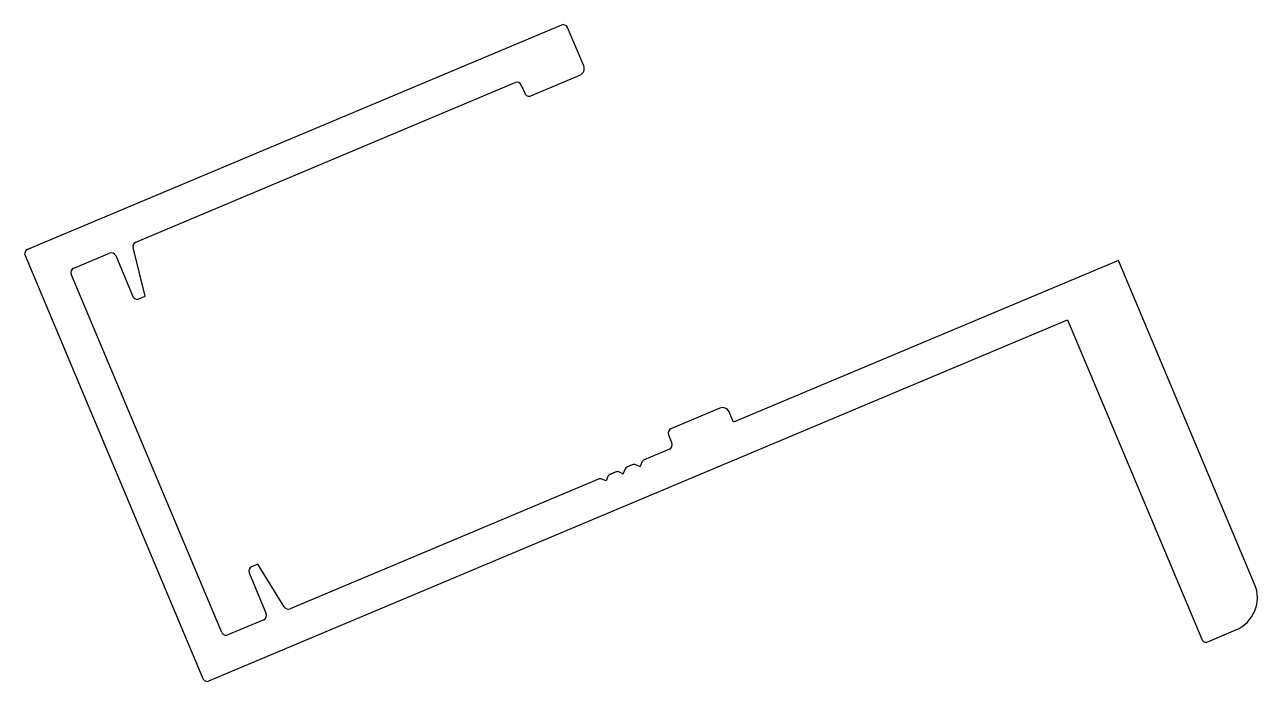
# Model space of a CAD drawing. Extents: x -37.9 to 29, y 0.4 to 36.
import ezdxf

# ---------------------------------------------------------------- set-up
doc = ezdxf.new("R2010")
doc.units = 0
doc.layers.add('1', color=7, linetype='CONTINUOUS')

msp = doc.modelspace()

# ---------------------------------------------------------------- linework, layer by layer
at = {"layer": '1', "color": 7, "linetype": 'CONTINUOUS'}
for p, q in [((-8.801, 35.971), (-37.777, 23.788)), ((-7.592, 33.749), (-8.468, 35.835)), ((-31.899, 24.193), (-11.309, 32.85)), ((-10.456, 32.132), (-7.795, 33.25)), ((-10.977, 32.714), (-10.789, 32.267)), ((-37.912, 23.456), (-28.265, 0.509)), ((-35.272, 22.775), (-33.325, 23.594)), ((-32.992, 23.458), (-32.062, 21.245)), ((-31.392, 21.251), (-32.047, 23.898)), ((21.437, 23.196), (0.539, 14.41)), ((28.82, 5.636), (21.437, 23.196)), ((-27.237, 3.008), (-35.408, 22.442)), ((-31.729, 21.109), (-31.392, 21.251)), ((-27.932, 0.373), (18.663, 19.964)), ((18.663, 19.964), (25.948, 2.637)), ((-0.197, 15.178), (-2.858, 14.059)), ((0.539, 14.41), (0.302, 14.974)), ((-2.994, 13.726), (-2.806, 13.28)), ((-2.941, 12.947), (-4.301, 12.375)), ((-4.953, 12.101), (-5.223, 11.988)), ((-4.537, 12.011), (-4.761, 12.102)), ((-4.436, 12.239), (-4.527, 12.015)), ((-6.279, 11.464), (-6.371, 11.24)), ((-5.875, 11.714), (-6.145, 11.6)), ((-6.145, 11.6), (-5.875, 11.714)), ((-5.875, 11.714), (-6.145, 11.6)), ((-6.145, 11.6), (-5.875, 11.714)), ((-5.875, 11.714), (-6.145, 11.6)), ((-5.459, 11.623), (-5.683, 11.715)), ((-5.357, 11.852), (-5.449, 11.628)), ((-6.796, 11.326), (-23.531, 4.29)), ((-6.796, 11.326), (-6.796, 11.326)), ((-6.796, 11.326), (-6.796, 11.326)), ((-6.381, 11.236), (-6.605, 11.327)), ((-25.279, 6.711), (-25.616, 6.569)), ((-23.845, 4.391), (-25.279, 6.711)), ((-25.752, 6.236), (-24.821, 4.023)), ((-24.957, 3.691), (-26.904, 2.872)), ((26.28, 2.501), (27.802, 3.141))]:
    msp.add_line(p, q, dxfattribs=at)
for centre, radius, start, end in [((-8.703, 35.736), 0.254, 22.8036, 112.8036), ((-7.943, 33.602), 0.381, 292.8036, 22.8036), ((-11.211, 32.615), 0.254, 22.8036, 112.8036), ((-10.555, 32.366), 0.254, 202.8036, 292.8036), ((-31.8, 23.959), 0.254, 112.8036, 193.88791), ((-37.678, 23.554), 0.254, 112.8036, 202.8036), ((-33.226, 23.359), 0.254, 22.8036, 112.8036), ((-35.174, 22.541), 0.254, 112.8036, 202.8036), ((-31.828, 21.343), 0.254, 202.8036, 292.8036), ((-0.049, 14.826), 0.381, 22.8036, 112.8036), ((-2.759, 13.825), 0.254, 112.8036, 202.8036), ((-3.04, 13.181), 0.254, 292.8036, 22.8036), ((-4.856, 11.871), 0.25, 67.8036, 112.8036), ((-4.204, 12.145), 0.25, 112.8036, 157.8036), ((-6.048, 11.37), 0.25, 112.8036, 157.8036), ((-5.778, 11.483), 0.25, 67.8036, 112.8036), ((-5.456, 11.631), 0.008, 247.8036, 337.8036), ((-5.126, 11.757), 0.25, 112.8036, 157.8036), ((-4.534, 12.018), 0.008, 247.8036, 337.8036), ((-6.699, 11.096), 0.25, 67.8036, 112.8036), ((-6.378, 11.243), 0.008, 247.8036, 337.8036), ((-25.517, 6.335), 0.254, 112.8036, 202.8036), ((27.064, 4.897), 1.905, 292.8036, 22.8036), ((-25.055, 3.925), 0.254, 292.8036, 22.8036), ((-23.629, 4.525), 0.254, 211.71929, 292.8036), ((-27.003, 3.106), 0.254, 202.8036, 292.8036), ((26.182, 2.735), 0.254, 202.8036, 292.8036), ((-28.031, 0.608), 0.254, 202.8036, 292.8036)]:
    msp.add_arc(centre, radius, start, end, dxfattribs=at)

doc.saveas('drawing.dxf')
